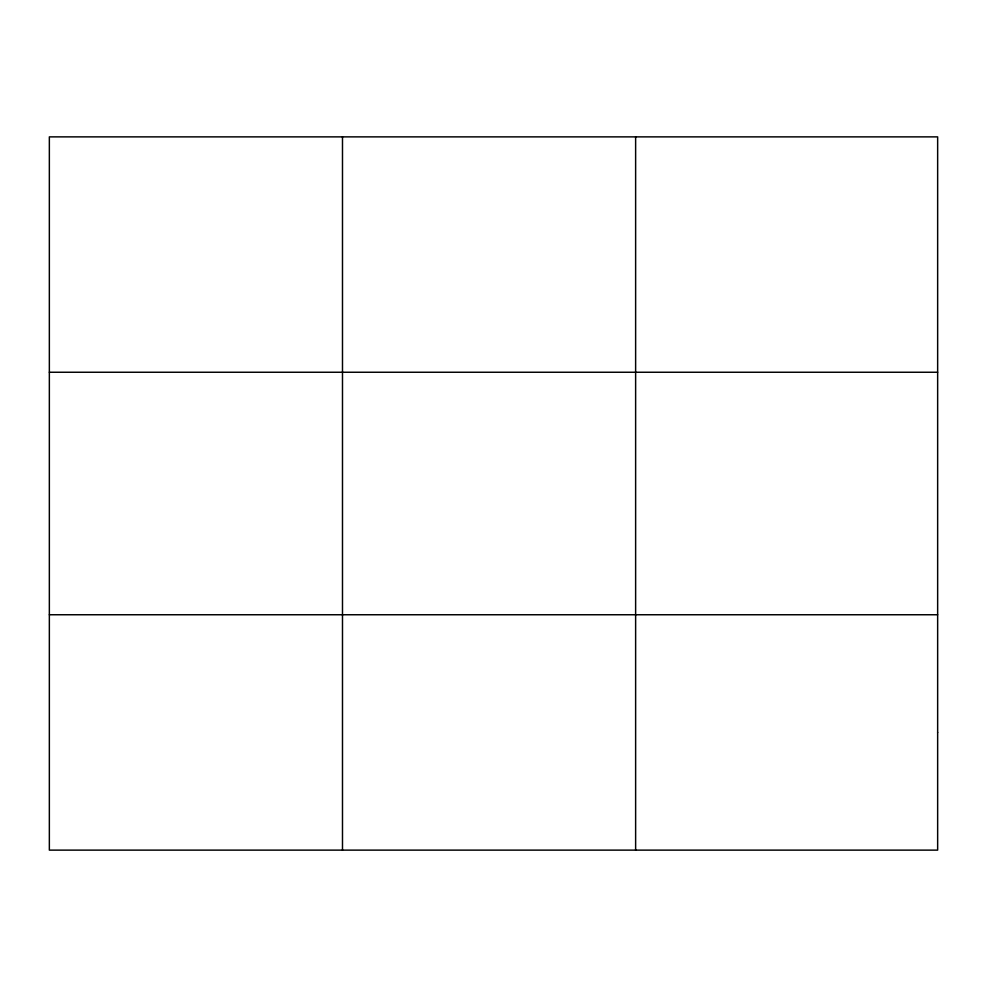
<?xml version="1.0" encoding="UTF-8"?>
<svg xmlns="http://www.w3.org/2000/svg" width="987" height="987" viewBox="0 0 987 987"><rect width="100%" height="100%" fill="white"/><g stroke="black" fill="none" stroke-linecap="round" stroke-linejoin="round"><path stroke-width="1.48" d="M342.489 136.872L342.489 850.128M635.628 136.872L635.628 850.128M49.35 372.247L937.65 372.247M49.35 614.753L937.65 614.753M937.65 732.44L937.65 850.128L49.35 850.128L49.35 136.872L937.65 136.872L937.65 732.44"/></g></svg>
